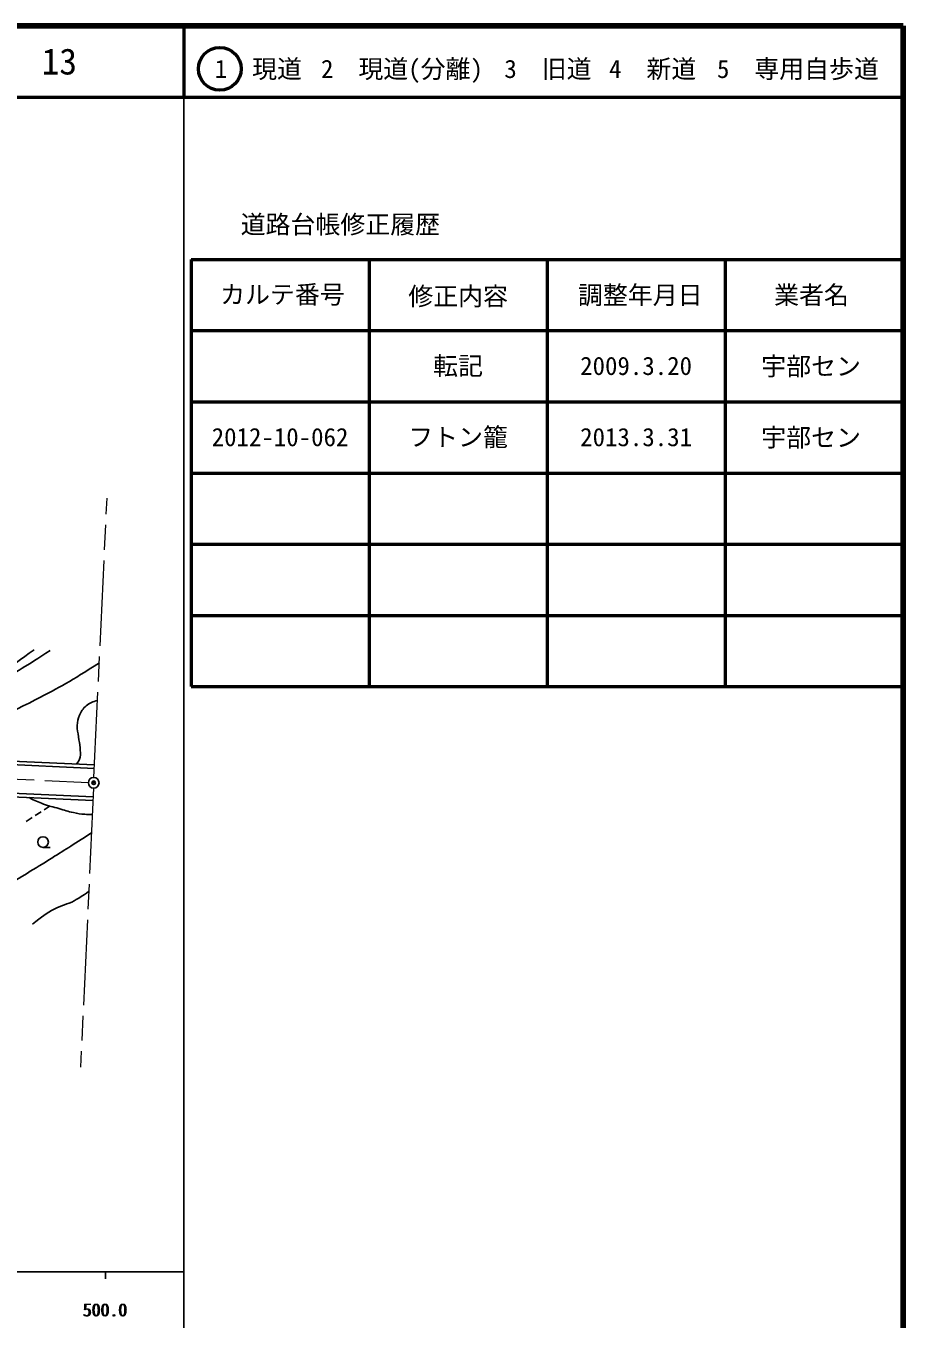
# Model space of a CAD drawing. Units: millimetres, scale not verified. Extents: x 40000 to 680000, y 20000 to 380000.
# Drawn here: x 556804 to 680000, y 198357 to 380000 of the extents above; entities that cross this region are included whole.
import ezdxf
from ezdxf.enums import TextEntityAlignment as Align

# ---------------------------------------------------------------- set-up
doc = ezdxf.new("R2010")
doc.units = ezdxf.units.MM
doc.header["$LTSCALE"] = 1000
doc.header["$PDMODE"] = 32
doc.header["$PDSIZE"] = 500
doc.linetypes.add('CHAIN', pattern=[18.5, 12, -1.5, 3.5, -1.5])
for name, color, linetype, lineweight in [('M-BGD', 7, 'Continuous', 25), ('M-BMK', 2, 'CHAIN', 13), ('M-BMK-SRVR', 3, 'Continuous', 25), ('M-TTL', 2, 'Continuous', 140), ('M-TTL-BAND', 7, 'Continuous', 25), ('M-TTL-FRAM', 2, 'Continuous', 50), ('M-TTL-LINE', 7, 'Continuous', 50)]:
    doc.layers.add(name, color=color, linetype=linetype, lineweight=lineweight)
doc.layers.add('M-OTRS', color=6, linetype='Continuous')
doc.layers.add('M-TTL-TXT', color=7, linetype='Continuous')
doc.styles.add('ＭＳ ゴシック', font='')
doc.styles.get('ＭＳ ゴシック').set_extended_font_data('MS Gothic')

msp = doc.modelspace()

# ---------------------------------------------------------------- linework, layer by layer
at = {"layer": 'M-BGD'}
for p, q in [((467403, 280314), (566429, 275690)), ((467426, 280813), (566452, 276189)), ((459510, 276177), (566219, 271195)), ((466223, 276364), (566242, 271694)), ((558968, 269620), (558127, 269079)), ((560230, 270431), (559389, 269890)), ((557707, 268808), (556866, 268267)), ((559219, 264619), (560219, 264619))]:
    msp.add_line(p, q, dxfattribs=at)
msp.add_circle((559219, 265369), 750, dxfattribs=at)
for points, knots in [([(557971, 292363), (554147, 289634), (552827, 288631), (549133, 286999), (545872, 285559), (543903, 285070), (540445, 284204), (536953, 283329), (534948, 283015), (531379, 282542), (527507, 282029), (525308, 281999), (521407, 281787), (516720, 281531), (514089, 281492), (509395, 281409), (504498, 281322), (501752, 281296), (496855, 281409), (490655, 281552), (487182, 281679), (480990, 282013), (478827, 282130), (478134, 282162), (475453, 282335)], [0, 0, 0, 0, 1, 1, 1, 2, 2, 2, 3, 3, 3, 4, 4, 4, 5, 5, 5, 6, 6, 6, 7, 7, 7, 8, 8, 8, 8]), ([(519327, 278890), (523576, 279888), (524686, 280129), (528131, 280880), (534334, 282232), (537984, 282250), (544071, 284053), (547556, 285085), (549376, 286092), (552608, 287755), (555690, 289341), (556750, 290019), (560238, 292287)], [0, 0, 0, 0, 1, 1, 1, 2, 2, 2, 3, 3, 3, 4, 4, 4, 4]), ([(534488, 278182), (539568, 278719), (541289, 278978), (545506, 280125), (550652, 281524), (553374, 282913), (558123, 285337), (561738, 287183), (563016, 287927), (567122, 290535)], [0, 0, 0, 0, 1, 1, 1, 2, 2, 2, 3, 3, 3, 3]), ([(563934, 276307), (564196, 276692), (564303, 276874), (564413, 277285), (564544, 277777), (564450, 278080), (564413, 278588), (564368, 279202), (564272, 279539), (564196, 280151), (564120, 280760), (563992, 281100), (564022, 281714), (564051, 282302), (564089, 282651), (564326, 283190), (564580, 283767), (564804, 284080), (565281, 284492), (565804, 284944), (566158, 285040), (566875, 285260)], [0, 0, 0, 0, 1, 1, 1, 2, 2, 2, 3, 3, 3, 4, 4, 4, 5, 5, 5, 6, 6, 6, 7, 7, 7, 7]), ([(557247, 271614), (558179, 271144), (558465, 271000), (559282, 270698), (560103, 270394), (560589, 270305), (561431, 270066), (562235, 269837), (562675, 269662), (563495, 269497), (564106, 269374), (564452, 269307), (565074, 269265), (565485, 269238), (565632, 269232), (566127, 269239)], [0, 0, 0, 0, 1, 1, 1, 2, 2, 2, 3, 3, 3, 4, 4, 4, 5, 5, 5, 5]), ([(547352, 255554), (550199, 257071), (550951, 257480), (553224, 258776), (555915, 260312), (557390, 261229), (560026, 262858), (562377, 264310), (563126, 264788), (566006, 266641)], [0, 0, 0, 0, 1, 1, 1, 2, 2, 2, 3, 3, 3, 3]), ([(557734, 253836), (559114, 254912), (559563, 255299), (560885, 255984), (561909, 256514), (562592, 256581), (563606, 257129), (564426, 257573), (564720, 257767), (565622, 258408)], [0, 0, 0, 0, 1, 1, 1, 2, 2, 2, 3, 3, 3, 3])]:
    msp.add_open_spline(points, degree=3, knots=knots, dxfattribs=at)
at = {"layer": 'M-BMK'}
for p, q in [((566370, 274441), (568201, 313648)), ((467066, 278327), (565586, 273727)), ((566300, 272943), (564469, 233735))]:
    msp.add_line(p, q, dxfattribs=at)
at = {"layer": 'M-BMK-SRVR'}
msp.add_circle((566335, 273692), 750, dxfattribs=at)
msp.add_point((566335, 273692), dxfattribs=at)
at = {"layer": 'M-OTRS'}
msp.add_point((566335, 273692), dxfattribs=at)
at = {"layer": 'M-TTL'}
for p, q in [((680000, 380000), (40000, 380000)), ((680000, 20000), (680000, 380000))]:
    msp.add_line(p, q, dxfattribs=at)
at = {"layer": 'M-TTL-BAND'}
for p, q in [((579000, 20000), (579000, 370000)), ((40000, 205000), (579000, 205000)), ((568000, 205000), (568000, 204000))]:
    msp.add_line(p, q, dxfattribs=at)
at = {"layer": 'M-TTL-FRAM'}
for p, q in [((580000, 347197), (580000, 287197)), ((580000, 347197), (680000, 347197)), ((580000, 287197), (680000, 287197))]:
    msp.add_line(p, q, dxfattribs=at)
at = {"layer": 'M-TTL-LINE'}
for p, q in [((579000, 380000), (579000, 370000)), ((40000, 370000), (680000, 370000)), ((605000, 347197), (605000, 287197)), ((630000, 347197), (630000, 287197)), ((655000, 347197), (655000, 287197)), ((580000, 337197), (680000, 337197)), ((580000, 327197), (680000, 327197)), ((580000, 317197), (680000, 317197)), ((580000, 307197), (680000, 307197)), ((580000, 297197), (680000, 297197))]:
    msp.add_line(p, q, dxfattribs=at)
msp.add_circle((584031, 373958), 3000, dxfattribs=at)

# ---------------------------------------------------------------- texts
at = {"layer": 'M-TTL-BAND', "style": 'ＭＳ ゴシック'}
for p in [(567844, 198195), (568000, 198195)]:
    msp.add_text('500.0', height=1833, dxfattribs=at).set_placement(p, align=Align.BOTTOM_CENTER)
at = {"layer": 'M-TTL-TXT', "style": 'ＭＳ ゴシック'}
for s, height, p in [('13', 3666, (561497, 375000)), ('1\u3000現道', 2566, (589448, 373958)), ('2\u3000現道(分離)', 2566, (609619, 373958)), ('3\u3000旧道', 2566, (630121, 373958)), ('4\u3000新道', 2566, (644824, 373958)), ('5\u3000専用自歩道', 2566, (665228, 373958)), ('道路台帳修正履歴', 2566, (600968, 352113)), ('カルテ番号', 2566, (592839, 342277)), ('修正内容', 2566, (617509, 342023)), ('調整年月日', 2566, (643089, 342197)), ('業者名', 2566, (667134, 342197)), ('転記', 2566, (617500, 332245)), ('2009.3.20', 2566, (642500, 332245)), ('宇部セン', 2566, (667077, 332189)), ('2012-10-062', 2566, (592500, 322245)), ('フトン籠', 2566, (617500, 322245)), ('2013.3.31', 2566, (642500, 322245)), ('宇部セン', 2566, (667077, 322189))]:
    msp.add_text(s, height=height, dxfattribs=at).set_placement(p, align=Align.MIDDLE_CENTER)

doc.saveas('drawing.dxf')
